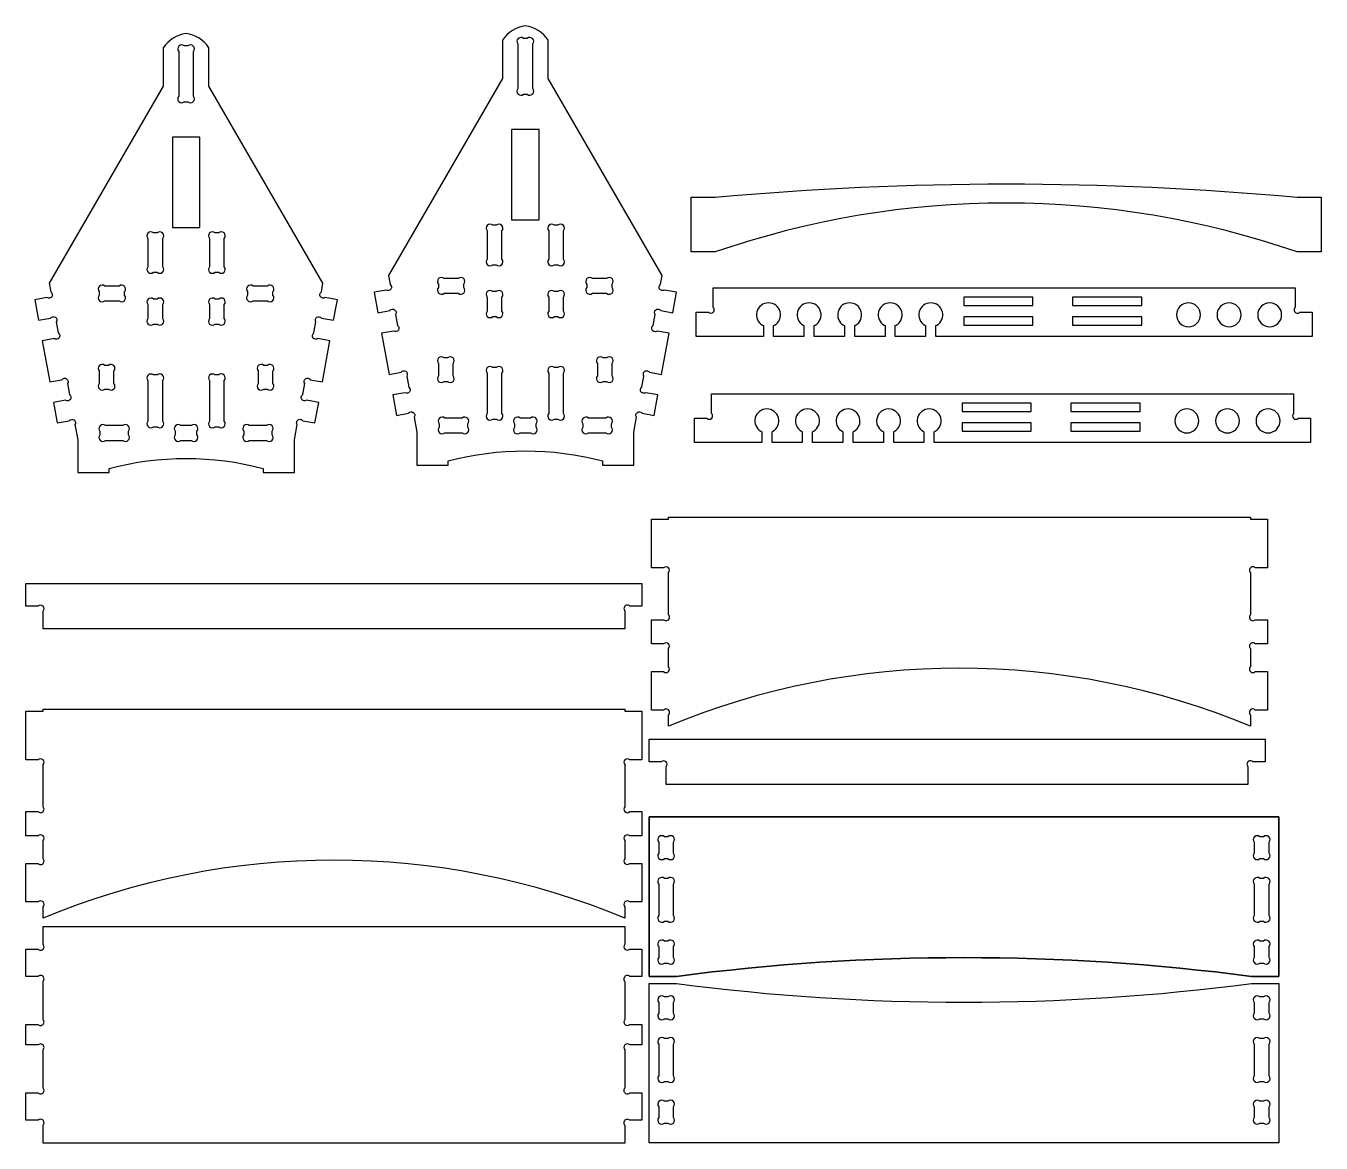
# Model space of a CAD drawing. Extents: x 0.2 to 47.6, y 0.3 to 41.1.
import ezdxf

# ---------------------------------------------------------------- set-up
doc = ezdxf.new("R2010")
doc.units = 0
doc.layers.add('LAYER0', color=13, linetype='CONTINUOUS')

msp = doc.modelspace()

# ---------------------------------------------------------------- linework, layer by layer
at = {"layer": 'LAYER0'}
for points in [[(5.266, 38.864), (1.1, 31.677), (1.159, 31.351, -1), (1.017, 31.145), (0.576, 31.065), (0.712, 30.315), (1.153, 30.395, -1), (1.359, 30.253), (1.432, 29.851, -1), (1.289, 29.645), (0.848, 29.565), (1.121, 28.065), (1.562, 28.145, -1), (1.768, 28.003), (1.841, 27.601, -1), (1.699, 27.395), (1.258, 27.315), (1.394, 26.565), (1.835, 26.645, -1), (2.04, 26.503), (2.141, 25.948), (2.141, 24.75), (3.287, 24.75), (3.287, 24.906, -0.12963), (8.912, 24.906), (8.912, 24.75), (10.058, 24.75), (10.058, 25.948), (10.159, 26.503, -1), (10.365, 26.645), (10.806, 26.565), (10.942, 27.315), (10.501, 27.395, -1), (10.359, 27.601), (10.432, 28.003, -1), (10.637, 28.145), (11.078, 28.065), (11.351, 29.565), (10.91, 29.645, -1), (10.768, 29.851), (10.841, 30.253, -1), (11.046, 30.395), (11.487, 30.315), (11.624, 31.065), (11.183, 31.145, -1), (11.04, 31.351), (11.1, 31.677), (6.933, 38.864), (6.933, 40.271, 0.212), (6.1, 40.791, 0.212), (5.266, 40.271)], [(17.656, 39.141), (13.489, 31.953), (13.548, 31.627, -1), (13.406, 31.421), (12.965, 31.341), (13.102, 30.591), (13.543, 30.671, -1), (13.748, 30.529), (13.821, 30.127, -1), (13.679, 29.921), (13.238, 29.841), (13.511, 28.341), (13.952, 28.421, -1), (14.157, 28.279), (14.23, 27.877, -1), (14.088, 27.671), (13.647, 27.591), (13.783, 26.841), (14.224, 26.921, -1), (14.43, 26.779), (14.531, 26.224), (14.531, 25.026), (15.677, 25.026), (15.677, 25.182, -0.12963), (21.302, 25.182), (21.302, 25.026), (22.448, 25.026), (22.448, 26.224), (22.548, 26.779, -1), (22.754, 26.921), (23.195, 26.841), (23.331, 27.591), (22.89, 27.671, -1), (22.748, 27.877), (22.821, 28.279, -1), (23.027, 28.421), (23.468, 28.341), (23.74, 29.841), (23.299, 29.921, -1), (23.157, 30.127), (23.23, 30.529, -1), (23.436, 30.671), (23.877, 30.591), (24.013, 31.341), (23.572, 31.421, -1), (23.43, 31.627), (23.489, 31.953), (19.323, 39.141), (19.323, 40.547, 0.212), (18.489, 41.068, 0.212), (17.656, 40.547)], [(6.37, 40.132, 0.942776), (6.165, 40.336), (6.034, 40.336, 0.942776), (5.83, 40.132), (5.83, 38.501, 0.942776), (6.034, 38.296), (6.165, 38.296, 0.942776), (6.37, 38.501)], [(18.554, 38.572, 0.942776), (18.759, 38.777), (18.759, 40.408, 0.942776), (18.554, 40.612), (18.424, 40.612, 0.942776), (18.219, 40.408), (18.219, 38.777, 0.942776), (18.424, 38.572)], [(24.551, 32.811), (24.551, 34.811), (25.426, 34.811, -0.045688), (46.676, 34.811), (47.551, 34.811), (47.551, 32.811), (46.676, 32.811, 0.167889), (25.426, 32.811)], [(17.299, 33.786, 0.942776), (17.094, 33.582), (17.094, 32.548, 0.942776), (17.299, 32.343), (17.429, 32.343, 0.942776), (17.634, 32.548), (17.634, 33.582, 0.942776), (17.429, 33.786)], [(19.884, 32.548), (19.884, 33.582, 0.942776), (19.679, 33.786), (19.549, 33.786, 0.942776), (19.344, 33.582), (19.344, 32.548, 0.942776), (19.549, 32.343), (19.679, 32.343, 0.942776)], [(4.909, 33.51, 0.942776), (4.705, 33.305), (4.705, 32.272, 0.942776), (4.909, 32.067), (5.04, 32.067, 0.942776), (5.245, 32.272), (5.245, 33.305, 0.942776), (5.04, 33.51)], [(7.495, 33.305, 0.942776), (7.29, 33.51), (7.159, 33.51, 0.942776), (6.955, 33.305), (6.955, 32.272, 0.942776), (7.159, 32.067), (7.29, 32.067, 0.942776), (7.495, 32.272)], [(15.521, 31.842, 0.942776), (15.316, 31.637), (15.316, 31.507, 0.942776), (15.521, 31.302), (16.041, 31.302, 0.942776), (16.245, 31.507), (16.245, 31.637, 0.942776), (16.041, 31.842)], [(21.457, 31.302, 0.942776), (21.662, 31.507), (21.662, 31.637, 0.942776), (21.457, 31.842), (20.938, 31.842, 0.942776), (20.733, 31.637), (20.733, 31.507, 0.942776), (20.938, 31.302)], [(3.856, 31.361, 0.942776), (3.651, 31.566), (3.132, 31.566, 0.942776), (2.927, 31.361), (2.927, 31.231, 0.942776), (3.132, 31.026), (3.651, 31.026, 0.942776), (3.856, 31.231)], [(9.068, 31.026, 0.942776), (9.272, 31.231), (9.272, 31.361, 0.942776), (9.068, 31.566), (8.548, 31.566, 0.942776), (8.344, 31.361), (8.344, 31.231, 0.942776), (8.548, 31.026)], [(17.634, 31.163, 0.942776), (17.429, 31.368), (17.299, 31.368, 0.942776), (17.094, 31.163), (17.094, 30.653, 0.942776), (17.299, 30.448), (17.429, 30.448, 0.942776), (17.634, 30.653)], [(19.679, 30.448, 0.942776), (19.884, 30.653), (19.884, 31.163, 0.942776), (19.679, 31.368), (19.549, 31.368, 0.942776), (19.344, 31.163), (19.344, 30.653, 0.942776), (19.549, 30.448)], [(24.729, 30.611), (25.177, 30.611, 1), (25.354, 30.788), (25.354, 31.5), (46.604, 31.5), (46.604, 30.788, 1), (46.78, 30.611), (47.229, 30.611), (47.229, 29.722), (33.484, 29.722), (33.484, 30.122), (33.515, 30.135, 0.767327), (33.296, 30.952, 0.767327), (33.077, 30.135), (33.109, 30.122), (33.109, 29.722), (32.002, 29.722), (32.002, 30.122), (32.033, 30.135, 0.767327), (31.815, 30.952, 0.767327), (31.596, 30.135), (31.627, 30.122), (31.627, 29.722), (30.521, 29.722), (30.521, 30.122), (30.552, 30.135, 0.767327), (30.333, 30.952, 0.767327), (30.114, 30.135), (30.146, 30.122), (30.146, 29.722), (29.039, 29.722), (29.039, 30.122), (29.071, 30.135, 0.767327), (28.852, 30.952, 0.767327), (28.633, 30.135), (28.664, 30.122), (28.664, 29.722), (27.558, 29.722), (27.558, 30.122), (27.589, 30.135, 0.767327), (27.37, 30.952, 0.767327), (27.152, 30.135), (27.183, 30.122), (27.183, 29.722), (24.729, 29.722)], [(4.705, 30.377, 0.942776), (4.909, 30.172), (5.04, 30.172, 0.942776), (5.245, 30.377), (5.245, 30.887, 0.942776), (5.04, 31.092), (4.909, 31.092, 0.942776), (4.705, 30.887)], [(7.159, 31.092, 0.942776), (6.955, 30.887), (6.955, 30.377, 0.942776), (7.159, 30.172), (7.29, 30.172, 0.942776), (7.495, 30.377), (7.495, 30.887, 0.942776), (7.29, 31.092)], [(42.707, 30.952, 0.414214), (42.269, 30.514, 0.414214), (42.707, 30.077, 0.414214), (43.144, 30.514, 0.414214)], [(44.19, 30.952, 0.414214), (43.752, 30.514, 0.414214), (44.19, 30.077, 0.414214), (44.627, 30.514, 0.414214)], [(45.673, 30.952, 0.414214), (45.235, 30.514, 0.414214), (45.673, 30.077, 0.414214), (46.11, 30.514, 0.414214)], [(15.521, 28.945, 0.942776), (15.316, 28.741), (15.316, 28.283, 0.942776), (15.521, 28.079), (15.652, 28.079, 0.942776), (15.856, 28.283), (15.856, 28.741, 0.942776), (15.652, 28.945)], [(21.457, 28.079, 0.942776), (21.662, 28.283), (21.662, 28.741, 0.942776), (21.457, 28.945), (21.327, 28.945, 0.942776), (21.122, 28.741), (21.122, 28.283, 0.942776), (21.327, 28.079)], [(3.467, 28.464, 0.942776), (3.262, 28.669), (3.132, 28.669, 0.942776), (2.927, 28.464), (2.927, 28.007, 0.942776), (3.132, 27.803), (3.262, 27.803, 0.942776), (3.467, 28.007)], [(9.068, 27.803, 0.942776), (9.272, 28.007), (9.272, 28.464, 0.942776), (9.068, 28.669), (8.937, 28.669, 0.942776), (8.732, 28.464), (8.732, 28.007, 0.942776), (8.937, 27.803)], [(17.094, 28.388), (17.094, 26.909, 0.942776), (17.299, 26.704), (17.429, 26.704, 0.942776), (17.634, 26.909), (17.634, 28.388, 0.942776), (17.429, 28.593), (17.299, 28.593, 0.942776)], [(19.344, 28.388), (19.344, 26.909, 0.942776), (19.549, 26.704), (19.679, 26.704, 0.942776), (19.884, 26.909), (19.884, 28.388, 0.942776), (19.679, 28.593), (19.549, 28.593, 0.942776)], [(5.245, 28.112, 0.942776), (5.04, 28.317), (4.909, 28.317, 0.942776), (4.705, 28.112), (4.705, 26.632, 0.942776), (4.909, 26.428), (5.04, 26.428, 0.942776), (5.245, 26.632)], [(7.159, 28.317, 0.942776), (6.955, 28.112), (6.955, 26.632, 0.942776), (7.159, 26.428), (7.29, 26.428, 0.942776), (7.495, 26.632), (7.495, 28.112, 0.942776), (7.29, 28.317)], [(24.669, 26.736), (25.118, 26.736, 1), (25.294, 26.913), (25.294, 27.625), (46.544, 27.625), (46.544, 26.913, 1), (46.721, 26.736), (47.169, 26.736), (47.169, 25.847), (33.424, 25.847), (33.424, 26.247), (33.456, 26.26, 0.767327), (33.237, 27.077, 0.767327), (33.018, 26.26), (33.049, 26.247), (33.049, 25.847), (31.943, 25.847), (31.943, 26.247), (31.974, 26.26, 0.767327), (31.756, 27.077, 0.767327), (31.537, 26.26), (31.568, 26.247), (31.568, 25.847), (30.462, 25.847), (30.462, 26.247), (30.493, 26.26, 0.767327), (30.274, 27.077, 0.767327), (30.055, 26.26), (30.087, 26.247), (30.087, 25.847), (28.98, 25.847), (28.98, 26.247), (29.011, 26.26, 0.767327), (28.793, 27.077, 0.767327), (28.574, 26.26), (28.605, 26.247), (28.605, 25.847), (27.499, 25.847), (27.499, 26.247), (27.53, 26.26, 0.767327), (27.311, 27.077, 0.767327), (27.092, 26.26), (27.124, 26.247), (27.124, 25.847), (24.669, 25.847)], [(42.647, 27.077, 0.414214), (42.21, 26.639, 0.414214), (42.647, 26.202, 0.414214), (43.085, 26.639, 0.414214)], [(44.13, 27.077, 0.414214), (43.693, 26.639, 0.414214), (44.13, 26.202, 0.414214), (44.568, 26.639, 0.414214)], [(45.613, 27.077, 0.414214), (45.176, 26.639, 0.414214), (45.613, 26.202, 0.414214), (46.051, 26.639, 0.414214)], [(3.159, 26.468, 0.942776), (2.955, 26.263), (2.955, 26.132, 0.942776), (3.159, 25.928), (3.79, 25.928, 0.942776), (3.995, 26.132), (3.995, 26.263, 0.942776), (3.79, 26.468)], [(5.705, 26.132, 0.942776), (5.909, 25.928), (6.29, 25.928, 0.942776), (6.495, 26.132), (6.495, 26.263, 0.942776), (6.29, 26.468), (5.909, 26.468, 0.942776), (5.705, 26.263)], [(8.205, 26.132, 0.942776), (8.409, 25.928), (9.04, 25.928, 0.942776), (9.245, 26.132), (9.245, 26.263, 0.942776), (9.04, 26.468), (8.409, 26.468, 0.942776), (8.205, 26.263)], [(15.344, 26.409, 0.942776), (15.549, 26.204), (16.179, 26.204, 0.942776), (16.384, 26.409), (16.384, 26.539, 0.942776), (16.179, 26.744), (15.549, 26.744, 0.942776), (15.344, 26.539)], [(18.094, 26.409, 0.942776), (18.299, 26.204), (18.679, 26.204, 0.942776), (18.884, 26.409), (18.884, 26.539, 0.942776), (18.679, 26.744), (18.299, 26.744, 0.942776), (18.094, 26.539)], [(20.594, 26.409, 0.942776), (20.799, 26.204), (21.429, 26.204, 0.942776), (21.634, 26.409), (21.634, 26.539, 0.942776), (21.429, 26.744), (20.799, 26.744, 0.942776), (20.594, 26.539)], [(23.718, 23.124), (44.968, 23.124), (44.968, 23.053), (45.593, 23.053), (45.593, 21.275), (45.145, 21.275, 1), (44.968, 21.098), (44.968, 19.556, 1), (45.145, 19.38), (45.593, 19.38), (45.593, 18.5), (45.145, 18.5, 1), (44.968, 18.323), (44.968, 17.661, 1), (45.145, 17.484), (45.593, 17.484), (45.593, 16.081), (45.145, 16.081, 1), (44.968, 15.905), (44.968, 15.488, 0.199482), (23.718, 15.488), (23.718, 15.905, 1), (23.541, 16.081), (23.093, 16.081), (23.093, 17.484), (23.541, 17.484, 1), (23.718, 17.661), (23.718, 18.323, 1), (23.541, 18.5), (23.093, 18.5), (23.093, 19.38), (23.541, 19.38, 1), (23.718, 19.556), (23.718, 21.098, 1), (23.541, 21.275), (23.093, 21.275), (23.093, 23.053), (23.718, 23.053)], [(0.25, 20.699), (22.75, 20.699), (22.75, 19.872), (22.302, 19.872, 1), (22.125, 19.696), (22.125, 19.046), (0.875, 19.046), (0.875, 19.696, 1), (0.698, 19.872), (0.25, 19.872)], [(0.875, 16.112), (22.125, 16.112), (22.125, 16.041), (22.75, 16.041), (22.75, 14.263), (22.302, 14.263, 1), (22.125, 14.086), (22.125, 12.545, 1), (22.302, 12.368), (22.75, 12.368), (22.75, 11.488), (22.302, 11.488, 1), (22.125, 11.311), (22.125, 10.65, 1), (22.302, 10.473), (22.75, 10.473), (22.75, 9.07), (22.302, 9.07, 1), (22.125, 8.893), (22.125, 8.477, 0.199482), (0.875, 8.477), (0.875, 8.893, 1), (0.698, 9.07), (0.25, 9.07), (0.25, 10.473), (0.698, 10.473, 1), (0.875, 10.65), (0.875, 11.311, 1), (0.698, 11.488), (0.25, 11.488), (0.25, 12.368), (0.698, 12.368, 1), (0.875, 12.545), (0.875, 14.086, 1), (0.698, 14.263), (0.25, 14.263), (0.25, 16.041), (0.875, 16.041)], [(23.006, 15.015), (45.506, 15.015), (45.506, 14.188), (45.058, 14.188, 1), (44.881, 14.011), (44.881, 13.362), (23.631, 13.362), (23.631, 14.011, 1), (23.454, 14.188), (23.006, 14.188)], [(46.006, 12.175), (23.006, 12.175), (23.006, 6.352), (24.006, 6.352, -0.065196), (45.006, 6.352), (46.006, 6.352)], [(23.006, 12.175), (46.006, 12.175), (46.006, 6.352), (45.006, 6.352, 0.065196), (24.006, 6.352), (23.006, 6.352)], [(23.566, 11.454, 0.942776), (23.361, 11.249), (23.361, 10.856, 0.942776), (23.566, 10.652), (23.696, 10.652, 0.942776), (23.901, 10.856), (23.901, 11.249, 0.942776), (23.696, 11.454)], [(45.316, 11.454, 0.942776), (45.111, 11.249), (45.111, 10.856, 0.942776), (45.316, 10.652), (45.446, 10.652, 0.942776), (45.651, 10.856), (45.651, 11.249, 0.942776), (45.446, 11.454)], [(23.566, 9.929, 0.942776), (23.361, 9.725), (23.361, 8.57, 0.942776), (23.566, 8.365), (23.696, 8.365, 0.942776), (23.901, 8.57), (23.901, 9.725, 0.942776), (23.696, 9.929)], [(45.316, 9.929, 0.942776), (45.111, 9.725), (45.111, 8.57, 0.942776), (45.316, 8.365), (45.446, 8.365, 0.942776), (45.651, 8.57), (45.651, 9.725, 0.942776), (45.446, 9.929)], [(22.75, 1.096), (22.302, 1.096, 1), (22.125, 0.919), (22.125, 0.262), (0.875, 0.262), (0.875, 0.919, 1), (0.698, 1.096), (0.25, 1.096), (0.25, 2.096), (0.698, 2.096, 1), (0.875, 2.273), (0.875, 3.669, 1), (0.698, 3.846), (0.25, 3.846), (0.25, 4.596), (0.698, 4.596, 1), (0.875, 4.773), (0.875, 6.169, 1), (0.698, 6.346), (0.25, 6.346), (0.25, 7.346), (0.698, 7.346, 1), (0.875, 7.523), (0.875, 8.179), (22.125, 8.179), (22.125, 7.523, 1), (22.302, 7.346), (22.75, 7.346), (22.75, 6.346), (22.302, 6.346, 1), (22.125, 6.169), (22.125, 4.773, 1), (22.302, 4.596), (22.75, 4.596), (22.75, 3.846), (22.302, 3.846, 1), (22.125, 3.669), (22.125, 2.273, 1), (22.302, 2.096), (22.75, 2.096)], [(23.566, 7.643, 0.942776), (23.361, 7.438), (23.361, 7.045, 0.942776), (23.566, 6.84), (23.696, 6.84, 0.942776), (23.901, 7.045), (23.901, 7.438, 0.942776), (23.696, 7.643)], [(45.316, 7.643, 0.942776), (45.111, 7.438), (45.111, 7.045, 0.942776), (45.316, 6.84), (45.446, 6.84, 0.942776), (45.651, 7.045), (45.651, 7.438, 0.942776), (45.446, 7.643)], [(46.006, 0.269), (23.006, 0.269), (23.006, 6.093), (24.006, 6.093, 0.065196), (45.006, 6.093), (46.006, 6.093)], [(23.566, 5.604, 0.942776), (23.361, 5.4), (23.361, 5.007, 0.942776), (23.566, 4.802), (23.696, 4.802, 0.942776), (23.901, 5.007), (23.901, 5.4, 0.942776), (23.696, 5.604)], [(45.316, 5.604, 0.942776), (45.111, 5.4), (45.111, 5.007, 0.942776), (45.316, 4.802), (45.446, 4.802, 0.942776), (45.651, 5.007), (45.651, 5.4, 0.942776), (45.446, 5.604)], [(23.566, 4.08, 0.942776), (23.361, 3.875), (23.361, 2.72, 0.942776), (23.566, 2.515), (23.696, 2.515, 0.942776), (23.901, 2.72), (23.901, 3.875, 0.942776), (23.696, 4.08)], [(45.316, 4.08, 0.942776), (45.111, 3.875), (45.111, 2.72, 0.942776), (45.316, 2.515), (45.446, 2.515, 0.942776), (45.651, 2.72), (45.651, 3.875, 0.942776), (45.446, 4.08)], [(23.566, 1.793, 0.942776), (23.361, 1.588), (23.361, 1.195, 0.942776), (23.566, 0.991), (23.696, 0.991, 0.942776), (23.901, 1.195), (23.901, 1.588, 0.942776), (23.696, 1.793)], [(45.316, 1.793, 0.942776), (45.111, 1.588), (45.111, 1.195, 0.942776), (45.316, 0.991), (45.446, 0.991, 0.942776), (45.651, 1.195), (45.651, 1.588, 0.942776), (45.446, 1.793)]]:
    msp.add_lwpolyline(points, format="xyb", close=True, dxfattribs=at)
for points in [[(6.6, 33.708), (6.6, 37.006), (5.6, 37.006), (5.6, 33.708)], [(18.989, 33.984), (18.989, 37.282), (17.989, 37.282), (17.989, 33.984)], [(37.028, 31.16), (34.501, 31.16), (34.501, 30.859), (37.028, 30.859)], [(40.999, 31.16), (38.472, 31.16), (38.472, 30.859), (40.999, 30.859)], [(37.028, 30.443), (34.501, 30.443), (34.501, 30.142), (37.028, 30.142)], [(40.999, 30.443), (38.472, 30.443), (38.472, 30.142), (40.999, 30.142)], [(36.968, 27.285), (34.441, 27.285), (34.441, 26.984), (36.968, 26.984)], [(40.94, 27.285), (38.413, 27.285), (38.413, 26.984), (40.94, 26.984)], [(36.968, 26.568), (34.441, 26.568), (34.441, 26.267), (36.968, 26.267)], [(40.94, 26.568), (38.413, 26.568), (38.413, 26.267), (40.94, 26.267)]]:
    msp.add_lwpolyline(points, close=True, dxfattribs=at)

doc.saveas('drawing.dxf')
